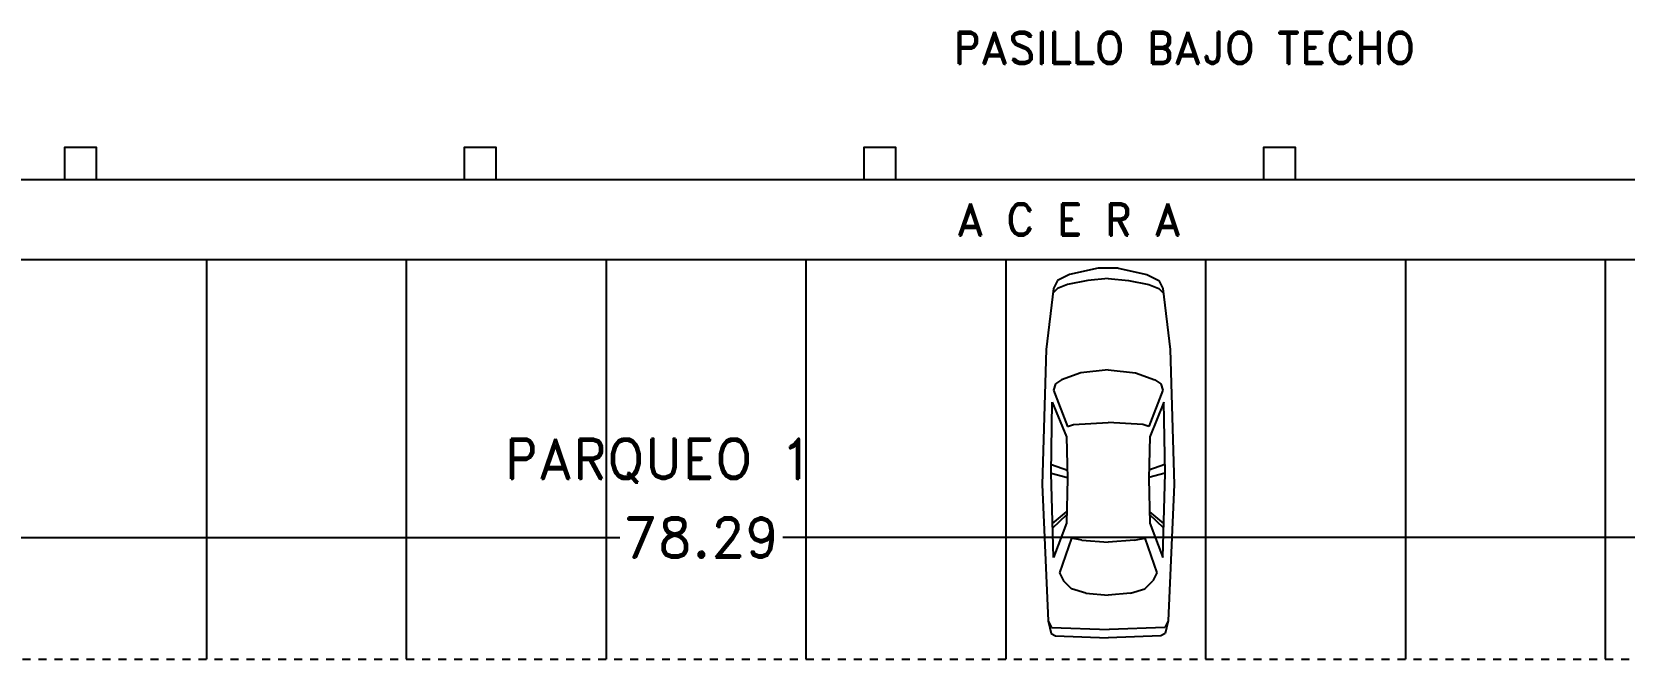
# Model space of a CAD drawing. Header units: millimetres. Extents: x 1590 to 1932, y -48 to 167.
# Drawn here: x 1685.05 to 1704.97, y 94.11 to 101.96 of the extents above; entities that cross this region are included whole.
import ezdxf
from ezdxf.enums import TextEntityAlignment as Align

# ---------------------------------------------------------------- set-up
doc = ezdxf.new("R2010")
doc.units = ezdxf.units.MM
doc.header["$LTSCALE"] = 0.1
doc.header["$MEASUREMENT"] = 0
doc.header["$PDMODE"] = 35
doc.header["$PDSIZE"] = 0.75
doc.linetypes.add('DASHED', pattern=[0.75, 0.5, -0.25])
doc.layers.get('0').update_dxf_attribs({"linetype": 'CONTINUOUS'})
doc.layers.get('DEFPOINTS').update_dxf_attribs({"linetype": 'CONTINUOUS'})
for name, color, linetype in [('C-PRKG-CARS', 1, 'CONTINUOUS'), ('CALLES', 3, 'CONTINUOUS'), ('PARED', 4, 'CONTINUOUS'), ('PAREDES', 3, 'CONTINUOUS'), ('TEXT', 3, 'CONTINUOUS')]:
    doc.layers.add(name, color=color, linetype=linetype)
doc.styles.add('ROMAND', font='romand.shx')
doc.dimstyles.new('URBA', dxfattribs={"dimtxt": 20, "dimasz": 0.5, "dimexe": 1.25, "dimexo": 0.63, "dimgap": 0.63, "dimtad": 0, "dimtih": 1, "dimtoh": 1, "dimzin": 1, "dimdsep": 46, "dimtxsty": 'ROMAND', "dimcen": 2.5, "dimclrd": 1, "dimclre": 1, "dimclrt": 3, "dimadec": 0, "dimazin": 0, "dimtfac": 1, "dimtmove": 0, "dimatfit": 3, "dimfxl": 1, "dimtvp": 1, "dimtolj": 1, "dimtzin": 1, "dimarcsym": 0})

# ---------------------------------------------------------------- blocks, each defined once
blk = doc.blocks.new('02PCAR02')
at = {"color": 0, "linetype": 'ByBlock'}
for p, q in [((-106.5, 32.5), (-173.74, 29.63)), ((-40, 30.5), (-106.5, 32.5)), ((-181, 26), (-182, 0)), ((-180, 28), (-181, 26)), ((-173.74, 29.63), (-180, 28)), ((-177.05, 27.98), (-178, -0.5)), ((-173.74, 29.63), (-177.05, 27.98)), ((-150, 24), (-154, 22)), ((-133, 18), (-150, 24)), ((-142.5, 27), (-101, 28)), ((-125.5, 20.5), (-142.5, 27)), ((-127.8, 27.33), (-121.5, 20.5)), ((-125.82, 27.37), (-120, 20.5)), ((-100.87, 28), (-103, 20)), ((-101, 28), (-66, 27.5)), ((-96.7, 27.94), (-99.5, 20)), ((-66, 27.5), (-83, 20.5)), ((-60, 27), (-78, 20)), ((-57, 26), (-60, 27)), ((-55, 23), (-57, 26)), ((-10, 27), (-40, 30.5)), ((-10, 25), (-12.24, 27.24)), ((-6, 25), (-10, 27)), ((-8, 20), (-10, 25)), ((-3, 19), (-6, 25)), ((-160, 11), (-158, 18)), ((-158, 18), (-154, 22)), ((-134, 13), (-133, 18)), ((-103.5, 20), (-125.5, 20.5)), ((-83, 20.5), (-103.5, 20)), ((-78, 20), (-77, 17)), ((-77, 17), (-76, 0)), ((-51.5, 13.5), (-55, 23)), ((-6, 10), (-8, 20)), ((0, 5), (-3, 19)), ((-160, 11), (-161, 0)), ((-134, 13), (-135, 0)), ((-50, 0), (-51.5, 13.5)), ((-5, 0), (-6, 10)), ((-181, -26), (-182, 0)), ((-160, -11), (-161, 0)), ((-134, -13), (-135, 0)), ((-77, -17), (-76, 0)), ((-50, 0), (-51.5, -13.5)), ((-5, 0), (-6, -10)), ((0, -5), (0, 5)), ((-177.05, -27.98), (-178, -0.5)), ((0, -5), (-3, -19)), ((-160, -11), (-158, -18)), ((-134, -13), (-133, -18)), ((-51.5, -13.5), (-55, -23)), ((-6, -10), (-8, -20)), ((-158, -18), (-154, -22)), ((-150, -24), (-154, -22)), ((-133, -18), (-150, -24)), ((-125.5, -20.5), (-142.5, -27)), ((-127.8, -27.33), (-121.5, -20.5)), ((-125.82, -27.37), (-120, -20.5)), ((-103.5, -20), (-125.5, -20.5)), ((-83, -20.5), (-103.5, -20)), ((-100.87, -28), (-103, -20)), ((-96.7, -27.94), (-99.5, -20)), ((-66, -27.5), (-83, -20.5)), ((-78, -20), (-77, -17)), ((-60, -27), (-78, -20)), ((-55, -23), (-57, -26)), ((-8, -20), (-10, -25)), ((-3, -19), (-6, -25)), ((-180, -28), (-181, -26)), ((-173.74, -29.63), (-180, -28)), ((-173.74, -29.63), (-177.05, -27.98)), ((-106.5, -32.5), (-173.74, -29.63)), ((-142.5, -27), (-101, -28)), ((-40, -30.5), (-106.5, -32.5)), ((-101, -28), (-66, -27.5)), ((-57, -26), (-60, -27)), ((-10, -27), (-40, -30.5)), ((-10, -25), (-12.24, -27.24)), ((-6, -25), (-10, -27))]:
    blk.add_line(p, q, dxfattribs=at)
blk = doc.blocks.new('UTP1$0$DIMBLOCK')
at = {"color": 1}
blk.add_line((-7.5, 0), (10.5, 0), dxfattribs=at)
at = {"color": 4}
blk.add_line((-5.25, -5.25), (5.25, 5.25), dxfattribs=at)
blk = doc.blocks.new('*D224')
at = {"layer": 'CALLES', "color": 1, "linetype": 'Continuous', "transparency": 16777216}
for p, q in [((1654.736, 94.171), (1654.736, 95.811)), ((1654.756, 95.631), (1692.408, 95.631)), ((1733.008, 95.631), (1694.448, 95.631)), ((1733.028, 94.171), (1733.028, 95.811))]:
    blk.add_line(p, q, dxfattribs=at)
at = {"layer": 'DEFPOINTS', "color": 0, "linetype": 'Continuous', "transparency": 16777216}
for p in [(1733.028, 95.631), (1654.736, 94.108), (1733.028, 94.108)]:
    blk.add_point(p, dxfattribs=at)
at = {"layer": 'CALLES', "color": 1, "linetype": 'Continuous', "transparency": 16777216, "xscale": 0.02, "yscale": 0.02, "zscale": 0.02, "rotation": 180}
blk.add_blockref('UTP1$0$DIMBLOCK', (1654.736, 95.631), dxfattribs=at)
at = {"layer": 'CALLES', "color": 1, "linetype": 'Continuous', "transparency": 16777216, "xscale": 0.02, "yscale": 0.02, "zscale": 0.02}
blk.add_blockref('UTP1$0$DIMBLOCK', (1733.028, 95.631), dxfattribs=at)
at = {"layer": 'CALLES', "color": 3, "linetype": 'Continuous', "transparency": 16777216, "insert": (1693.428, 95.631), "char_height": 0.5, "attachment_point": 5, "style": 'ROMAND'}
blk.add_mtext('\\A1;78.29', dxfattribs=at)

msp = doc.modelspace()

# ---------------------------------------------------------------- linework, layer by layer
at = {"color": 2, "linetype": 'Continuous'}
for p, q in [((1687.2357, 99.1083), (1687.2357, 94.1083)), ((1689.7357, 99.1083), (1689.7357, 94.1083)), ((1692.2357, 99.1083), (1692.2357, 94.1083)), ((1694.7357, 99.1083), (1694.7357, 94.1083)), ((1697.2357, 99.1083), (1697.2357, 94.1083)), ((1699.7357, 99.1083), (1699.7357, 94.1083)), ((1702.2357, 99.1083), (1702.2357, 94.1083)), ((1704.7357, 99.1083), (1704.7357, 94.1083))]:
    msp.add_line(p, q, dxfattribs=at)
at = {"layer": 'CALLES', "color": 4, "linetype": 'Continuous'}
for points in [[(1685.4608, 100.1083), (1685.8608, 100.1083), (1685.8608, 100.5083), (1685.4608, 100.5083)], [(1690.4608, 100.1083), (1690.8608, 100.1083), (1690.8608, 100.5083), (1690.4608, 100.5083)], [(1695.4608, 100.1083), (1695.8608, 100.1083), (1695.8608, 100.5083), (1695.4608, 100.5083)], [(1700.4608, 100.1083), (1700.8608, 100.1083), (1700.8608, 100.5083), (1700.4608, 100.5083)]]:
    msp.add_lwpolyline(points, close=True, dxfattribs=at)
at = {"layer": 'PARED', "color": 3}
for p, q in [((1648.7358, 100.1083), (1740.0279, 100.1083)), ((1649.7358, 99.1083), (1738.0279, 99.1083))]:
    msp.add_line(p, q, dxfattribs=at)
at = {"layer": 'PAREDES', "color": 2, "linetype": 'DASHED'}
msp.add_line((1654.7358, 94.1083), (1733.0279, 94.1083), dxfattribs=at)

# ---------------------------------------------------------------- block references
at = {"layer": 'C-PRKG-CARS', "xscale": 0.02539999999999054, "yscale": 0.02539999999999054, "zscale": 0.02539999999999054, "rotation": 90}
msp.add_blockref('02PCAR02', (1698.5174, 98.9995), dxfattribs=at)

# ---------------------------------------------------------------- texts
at = {"layer": 'TEXT', "style": 'ROMAND'}
for s, p in [('PASILLO BAJO TECHO', (1699.4705, 101.5574)), ('A C E R A', (1698.0278, 99.4103))]:
    msp.add_text(s, height=0.4, dxfattribs=at).set_placement(p, align=Align.CENTER)
msp.add_text('PARQUEO 1', height=0.5, dxfattribs=at).set_placement((1690.9616, 96.3661))

# ---------------------------------------------------------------- dimensions: what is measured, and where the dimension line sits
at = {"layer": 'CALLES', "color": 2, "linetype": 'Continuous'}
dim = msp.add_linear_dim(base=(1733.0279, 95.631), p1=(1654.7358, 94.1083), p2=(1733.0279, 94.1083), dimstyle='URBA', override={"dimtxt": 0.5, "dimasz": 0.02, "dimexe": 0.18, "dimexo": 0.0625, "dimgap": 0.02, "dimzin": 0, "dimblk1": 'UTP1$0$DIMBLOCK', "dimblk2": 'UTP1$0$DIMBLOCK', "dimsah": 1, "dimcen": 0.09, "dimtdec": 4, "dimtofl": 0, "dimtvp": 0, "dimtzin": 0}, dxfattribs=at)
dim.commit()
dim.dimension.update_dxf_attribs({"geometry": '*D224', "text_midpoint": (1693.4277, 95.631), "dimtype": 160})

doc.saveas('drawing.dxf')
